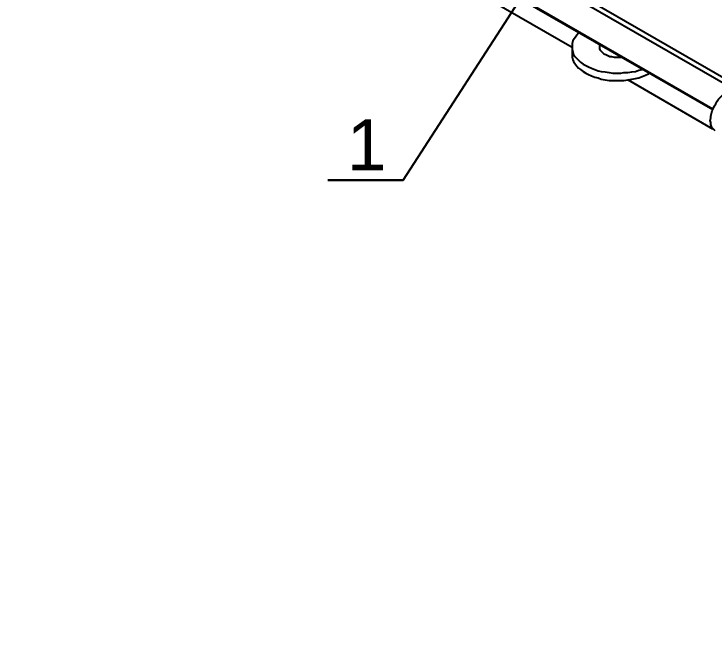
# Model space of a CAD drawing. Extents: x 3 to 592, y 5 to 207.
# Drawn here: x 474.67 to 512.79, y 46.38 to 80.63 of the extents above; entities that cross this region are included whole.
import ezdxf

# ---------------------------------------------------------------- set-up
doc = ezdxf.new("R2010")
doc.units = 0
doc.layers.get('0').update_dxf_attribs({"linetype": 'CONTINUOUS'})
picture_1 = doc.add_image_def('image5.jpg', size_in_pixel=(760, 1236))

msp = doc.modelspace()

# ---------------------------------------------------------------- linework, layer by layer
at = {"color": 7}
for points in [[(491.098404, 89.676111), (513.429237, 76.799722)], [(493.320904, 88.688333), (513.464515, 77.081944)], [(491.098404, 87.9475), (512.723681, 75.459167)], [(491.098404, 87.876944), (512.723681, 75.423889)], [(505.068404, 78.810556), (494.908404, 84.666667)], [(495.860904, 71.578611), (502.74007, 82.2325)], [(505.421181, 79.621944), (505.421181, 79.586667), (505.315348, 79.480833), (505.244793, 79.375), (505.174237, 79.269167), (505.103681, 79.163333), (505.068404, 79.022222), (505.068404, 78.916389), (505.068404, 78.810556), (505.068404, 78.669444), (505.103681, 78.563611), (505.138959, 78.4225), (505.209515, 78.316667), (505.315348, 78.210833), (505.421181, 78.105)], [(506.55007, 78.986944), (506.55007, 78.845833)], [(505.068404, 78.845833), (505.068404, 78.457778)], [(506.55007, 78.845833), (506.55007, 78.810556), (506.55007, 78.74), (506.585348, 78.669444), (506.655904, 78.598889), (506.726459, 78.528333), (506.797015, 78.457778), (506.902848, 78.4225), (506.973404, 78.387222), (507.114515, 78.316667), (507.220348, 78.316667), (507.361459, 78.281389), (507.50257, 78.281389), (507.608404, 78.281389), (507.749515, 78.281389)], [(505.068404, 78.457778), (505.068404, 78.387222), (505.068404, 78.281389), (505.103681, 78.140278), (505.138959, 78.034444), (505.209515, 77.928611), (505.315348, 77.7875), (505.421181, 77.681667)], [(505.421181, 78.105), (505.527015, 77.999167), (505.668126, 77.893333), (505.809237, 77.822778), (505.950348, 77.752222), (506.126737, 77.681667), (506.303126, 77.611111), (506.479515, 77.540556), (506.655904, 77.505278), (506.86757, 77.47), (507.079237, 77.434722), (507.290904, 77.399444), (507.50257, 77.399444), (507.714237, 77.399444), (507.890626, 77.434722), (508.102293, 77.434722), (508.313959, 77.47), (508.525626, 77.505278), (508.702015, 77.575833), (508.878404, 77.611111)], [(505.421181, 77.681667), (505.527015, 77.611111), (505.668126, 77.505278), (505.809237, 77.399444), (505.950348, 77.328889), (506.126737, 77.258333), (506.303126, 77.187778), (506.479515, 77.1525), (506.655904, 77.081944), (506.86757, 77.046667), (507.079237, 77.011389), (507.290904, 77.011389), (507.50257, 77.011389), (507.714237, 77.011389), (507.890626, 77.011389), (508.102293, 77.046667), (508.313959, 77.081944), (508.525626, 77.117222), (508.702015, 77.1525), (508.878404, 77.223056), (509.054793, 77.293611), (509.231181, 77.364167), (509.266459, 77.399444)], [(512.723681, 74.365556), (508.102293, 77.046667)], [(512.864793, 74.259722), (512.829515, 74.295), (512.758959, 74.365556), (512.688404, 74.436111), (512.653126, 74.506667), (512.617848, 74.6125), (512.617848, 74.718333), (512.58257, 74.824167), (512.617848, 74.965278), (512.617848, 75.071111), (512.653126, 75.212222), (512.688404, 75.353333), (512.758959, 75.494444), (512.829515, 75.635556), (512.90007, 75.741389), (512.970626, 75.8825), (513.041181, 75.988333), (513.147015, 76.094167), (513.252848, 76.2)], [(491.768681, 71.578611), (495.860904, 71.578611)], [(495.860904, 71.578611), (491.768681, 71.578611)], [(491.768681, 71.578611), (495.860904, 71.578611)], [(495.860904, 71.578611), (491.768681, 71.578611)], [(491.768681, 71.578611), (495.860904, 71.578611)], [(495.860904, 71.578611), (491.768681, 71.578611)]]:
    msp.add_lwpolyline(points, dxfattribs=at)

# ---------------------------------------------------------------- texts
at = {"color": 7, "insert": (492.802916, 74.894719), "char_height": 2.77273, "attachment_point": 1}
msp.add_mtext('{\\fArialUnicodeMS|b0|i0|c0;1}', dxfattribs=at)

# ---------------------------------------------------------------- pictures from other files: only their frames are drawn
image = msp.add_image(picture_1, insert=(462.612373, 26.904439), size_in_units=(110.2152, 179.750244))
image.dxf.flags = 7

doc.saveas('drawing.dxf')
